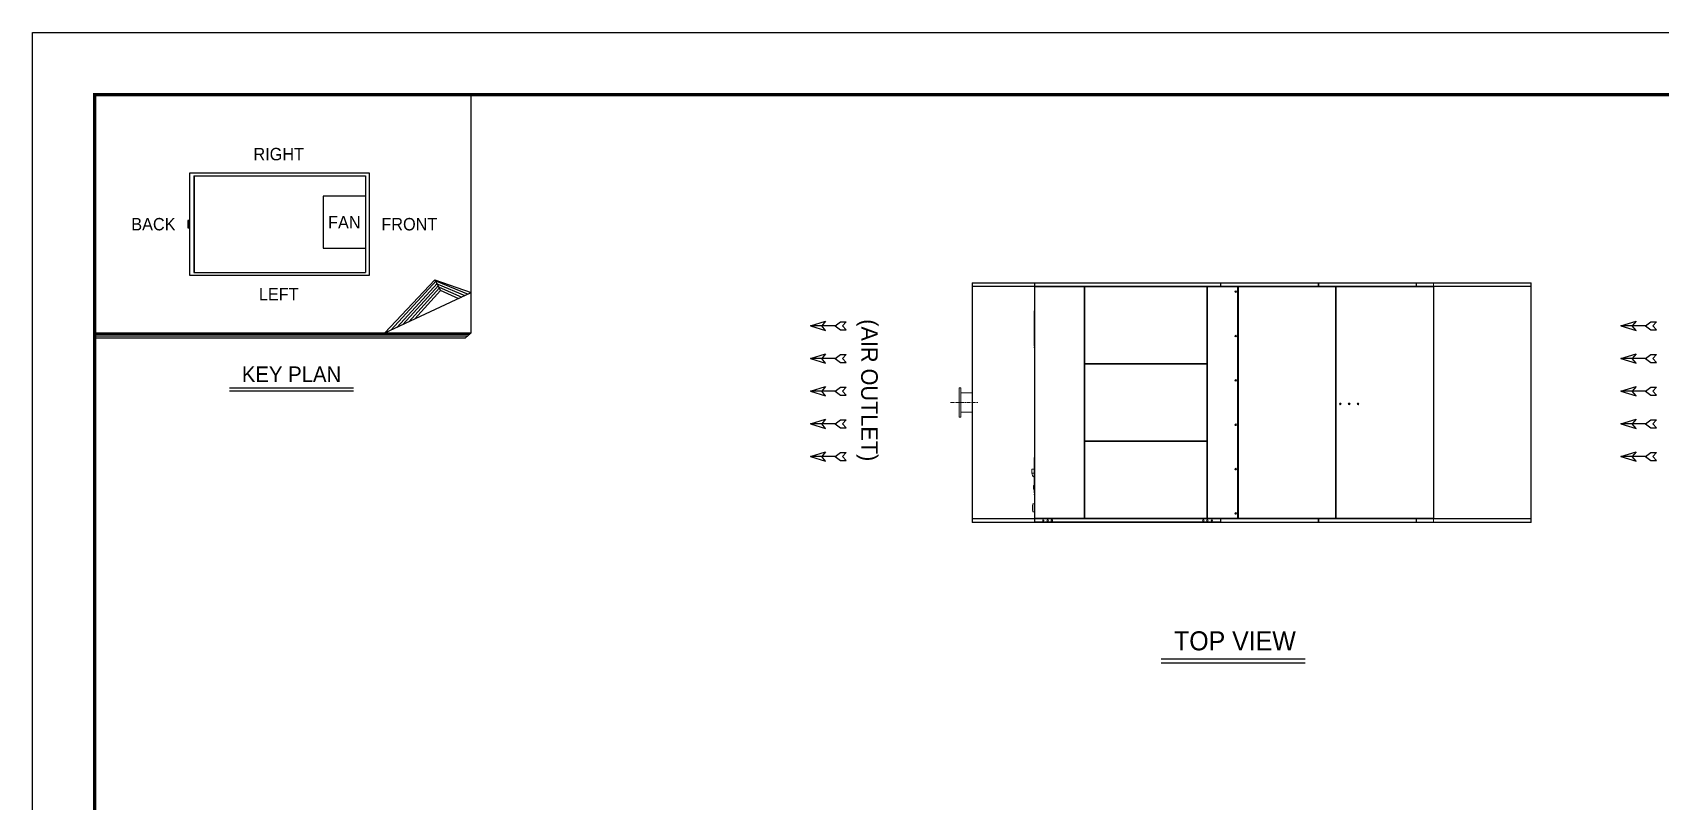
# Model space of a CAD drawing. Header units: millimetres. Extents: x -17070 to 48118, y -291348 to 33238.
# Drawn here: x 18710 to 37061, y 24574 to 33238 of the extents above; entities that cross this region are included whole.
import ezdxf
from ezdxf.enums import TextEntityAlignment as Align

# ---------------------------------------------------------------- set-up
doc = ezdxf.new("R2010")
doc.units = ezdxf.units.MM
doc.linetypes.add('CENTER', pattern=[2, 1.25, -0.25, 0.25, -0.25])
for name, color, linetype in [('center', 1, 'CENTER'), ('냉각탑', 4, 'Continuous'), ('냉각탑_box', 1, 'Continuous'), ('냉각탑_dim', 1, 'Continuous'), ('냉각탑_form', 1, 'Continuous'), ('냉각탑_text', 3, 'Continuous')]:
    doc.layers.add(name, color=color, linetype=linetype)
doc.styles.add('돋움', font='Dotum.ttf')

# ---------------------------------------------------------------- blocks, each defined once
blk = doc.blocks.new('화살표 IN OUT')
at = {"layer": '냉각탑_dim'}
for p, q in [((-323, 43), (-384, 43)), ((-343, 0), (-384, 43)), ((-384, -43), (-343, 0)), ((-266, 0), (-323, 43)), ((-266, 0), (-323, -43)), ((-266, 0), (0, 0)), ((-163, 50), (-122, 0)), ((0, 0), (-163, 50)), ((-163, -50), (-122, 0)), ((0, 0), (-163, -50)), ((-323, -43), (-384, -43))]:
    blk.add_line(p, q, dxfattribs=at)
blk = doc.blocks.new('4')
at = {"color": 0, "lineweight": 20}
for p, q in [((30007, 30419), (29304, 30419)), ((29304, 27719), (29304, 30419)), ((29307, 27719), (29307, 30419)), ((30004, 30416), (29307, 30416)), ((30004, 30380), (29307, 30380)), ((30004, 30377), (29307, 30377)), ((34504, 30419), (35604, 30419)), ((34504, 30416), (35601, 30416)), ((34504, 30380), (35601, 30380)), ((34504, 30377), (35601, 30377)), ((35601, 27719), (35601, 30419)), ((35604, 27719), (35604, 30419)), ((30007, 27719), (29304, 27719)), ((30004, 27761), (29307, 27761)), ((30004, 27758), (29307, 27758)), ((30004, 27722), (29307, 27722)), ((34504, 27761), (35601, 27761)), ((34504, 27758), (35601, 27758)), ((34504, 27722), (35601, 27722)), ((34504, 27719), (35604, 27719))]:
    blk.add_line(p, q, dxfattribs=at)
at = {"lineweight": 20}
blk.add_line((30004, 30419), (30004, 30414), dxfattribs=at)
at = {"color": 7, "lineweight": 20, "ltscale": 0.001111}
for p, q in [((30004, 30416), (30006, 30416)), ((30006, 30372), (30004, 30372)), ((30007, 30373), (30007, 30375)), ((30073, 30375), (30073, 30377)), ((30563, 30373), (30563, 30375)), ((30565, 30372), (30567, 30372)), ((30720, 30375), (30720, 30377)), ((31035, 30377), (31035, 30375)), ((31061, 30377), (31061, 30375)), ((31065, 30377), (31065, 30375)), ((31330, 30375), (31330, 30377)), ((31330, 30375), (31330, 30377)), ((31483, 30377), (31483, 30375)), ((31509, 30377), (31509, 30375)), ((31513, 30377), (31513, 30375)), ((31940, 30375), (31940, 30377)), ((32089, 30375), (32089, 30377)), ((32102, 30416), (32104, 30416)), ((32110, 30377), (32110, 30375)), ((32876, 30377), (32876, 30375)), ((33206, 30419), (33208, 30419)), ((33206, 30415), (33208, 30415)), ((34308, 30419), (34310, 30419)), ((34308, 30415), (34310, 30415)), ((34499, 30377), (34499, 30375)), ((34500, 30377), (34500, 30375)), ((31953, 30053), (31951, 30053)), ((31953, 29953), (31951, 29953)), ((33404, 29952), (33402, 29952)), ((33402, 29922), (33404, 29922)), ((33402, 29775), (33404, 29775)), ((33404, 29745), (33402, 29745)), ((30668, 29506), (30668, 29504)), ((30672, 29506), (30672, 29504)), ((30716, 29506), (30716, 29504)), ((30717, 29506), (30717, 29504)), ((30719, 29506), (30719, 29504)), ((30720, 29504), (30720, 29506)), ((30721, 29504), (30721, 29506)), ((30723, 29504), (30723, 29506)), ((30723, 29506), (30723, 29504)), ((31330, 29504), (31330, 29506)), ((31940, 29504), (31940, 29506)), ((33404, 29528), (33402, 29528)), ((33402, 29498), (33404, 29498)), ((33404, 29272), (33402, 29272)), ((33404, 29070), (33402, 29070)), ((33404, 29067), (33402, 29067)), ((33402, 29040), (33404, 29040)), ((33404, 28863), (33402, 28863)), ((30668, 28634), (30668, 28632)), ((30672, 28634), (30672, 28632)), ((30716, 28634), (30716, 28632)), ((30717, 28634), (30717, 28632)), ((30719, 28634), (30719, 28632)), ((30720, 28632), (30720, 28634)), ((30721, 28632), (30721, 28634)), ((30723, 28632), (30723, 28634)), ((30723, 28634), (30723, 28632)), ((31330, 28632), (31330, 28634)), ((31940, 28632), (31940, 28634)), ((33404, 28640), (33402, 28640)), ((33402, 28610), (33404, 28610)), ((33402, 28393), (33404, 28393)), ((33404, 28363), (33402, 28363)), ((31953, 28248), (31951, 28248)), ((31953, 28148), (31951, 28148)), ((33404, 28217), (33402, 28217)), ((33402, 28187), (33404, 28187)), ((30006, 27767), (30004, 27767)), ((30006, 27723), (30004, 27723)), ((30007, 27765), (30007, 27763)), ((30204, 27761), (30204, 27763)), ((30489, 27761), (30489, 27763)), ((30494, 27763), (30494, 27761)), ((30563, 27765), (30563, 27763)), ((30565, 27767), (30567, 27767)), ((30688, 27763), (30688, 27761)), ((31966, 27763), (31966, 27761)), ((32104, 27723), (32102, 27723)), ((32110, 27763), (32110, 27761)), ((32876, 27761), (32876, 27763)), ((33208, 27719), (33206, 27719)), ((33278, 27761), (33278, 27763)), ((34310, 27719), (34308, 27719)), ((34499, 27761), (34499, 27763)), ((34500, 27763), (34500, 27761))]:
    blk.add_line(p, q, dxfattribs=at)
at = {"color": 7, "lineweight": 20, "ltscale": 0.019444}
for p, q in [((30004, 30381), (30004, 30416)), ((30006, 30381), (30006, 30416)), ((30007, 30416), (30007, 30381)), ((32100, 30416), (32100, 30381)), ((32102, 30416), (32102, 30381)), ((32104, 30416), (32104, 30381)), ((30004, 27723), (30004, 27758)), ((30006, 27723), (30006, 27758)), ((30007, 27723), (30007, 27758)), ((32100, 27723), (32100, 27758)), ((32102, 27758), (32102, 27723)), ((32104, 27758), (32104, 27723))]:
    blk.add_line(p, q, dxfattribs=at)
at = {"color": 7, "lineweight": 20}
for p, q in [((30004, 30372), (30004, 27767)), ((30007, 30419), (32100, 30419)), ((30007, 30416), (32100, 30416)), ((32100, 30381), (30007, 30381)), ((32100, 30377), (30007, 30377)), ((30007, 30372), (30007, 27767)), ((30563, 27767), (30563, 30372)), ((30567, 27767), (30567, 30372)), ((30568, 27763), (30568, 30375)), ((31947, 30375), (30572, 30375)), ((31947, 30372), (30572, 30372)), ((31953, 30372), (31953, 27766)), ((31956, 30372), (31956, 27766)), ((33203, 30419), (32109, 30419)), ((33203, 30416), (32109, 30416)), ((33203, 30380), (32109, 30380)), ((33203, 30377), (32109, 30377)), ((32295, 27766), (32295, 30372)), ((32298, 27766), (32298, 30372)), ((32300, 27766), (32300, 30372)), ((32302, 30372), (32302, 27766)), ((32305, 30375), (33399, 30375)), ((32305, 30372), (32305, 27766)), ((32305, 30372), (33399, 30372)), ((34305, 30419), (33211, 30419)), ((34305, 30416), (33211, 30416)), ((34305, 30380), (33211, 30380)), ((34305, 30377), (33211, 30377)), ((33399, 30372), (33399, 27766)), ((33402, 30372), (33402, 27766)), ((33404, 27766), (33404, 30372)), ((33407, 30375), (34501, 30375)), ((33407, 30372), (34501, 30372)), ((33407, 27766), (33407, 30372)), ((34501, 30372), (34501, 27766)), ((34504, 30372), (34504, 27766)), ((34505, 29278), (34505, 30372)), ((34507, 27978), (34507, 30160)), ((31952, 28248), (31952, 29953)), ((30572, 29510), (31947, 29510)), ((30572, 29506), (31947, 29506)), ((31947, 29504), (30572, 29504)), ((31947, 29501), (30572, 29501)), ((34505, 27766), (34505, 28860)), ((30572, 28638), (31947, 28638)), ((30572, 28634), (31947, 28634)), ((31947, 28632), (30572, 28632)), ((31947, 28629), (30572, 28629)), ((30007, 27761), (32100, 27761)), ((30007, 27758), (32100, 27758)), ((30007, 27723), (32100, 27723)), ((30007, 27719), (32100, 27719)), ((30572, 27767), (31947, 27767)), ((30572, 27763), (31947, 27763)), ((33203, 27761), (32109, 27761)), ((33203, 27758), (32109, 27758)), ((33203, 27722), (32109, 27722)), ((33203, 27719), (32109, 27719)), ((32305, 27766), (33399, 27766)), ((32305, 27763), (33399, 27763)), ((34305, 27761), (33211, 27761)), ((34305, 27758), (33211, 27758)), ((34305, 27722), (33211, 27722)), ((34305, 27719), (33211, 27719)), ((33407, 27766), (34501, 27766)), ((33407, 27763), (34501, 27763))]:
    blk.add_line(p, q, dxfattribs=at)
at = {"color": 7, "lineweight": 20, "ltscale": 5.55556e-05}
for p, q in [((30004, 30372), (30004, 30372)), ((30006, 30372), (30006, 30372)), ((30007, 30375), (30007, 30375)), ((30007, 30373), (30007, 30373)), ((30563, 30375), (30563, 30375)), ((30563, 30373), (30563, 30373)), ((30565, 30372), (30565, 30372)), ((30567, 30372), (30567, 30372)), ((30004, 27767), (30004, 27767)), ((30006, 27767), (30006, 27767)), ((30007, 27765), (30007, 27765)), ((30007, 27763), (30007, 27763)), ((30563, 27765), (30563, 27765)), ((30563, 27763), (30563, 27763)), ((30565, 27767), (30565, 27767)), ((30567, 27767), (30567, 27767))]:
    blk.add_line(p, q, dxfattribs=at)
at = {"color": 7, "lineweight": 20, "ltscale": 0.002}
for p, q in [((30004, 30372), (30007, 30372)), ((30007, 30375), (30007, 30372)), ((30563, 30375), (30563, 30372)), ((30567, 30372), (30563, 30372)), ((30004, 27767), (30007, 27767)), ((30007, 27763), (30007, 27767)), ((30563, 27763), (30563, 27767)), ((30567, 27767), (30563, 27767))]:
    blk.add_line(p, q, dxfattribs=at)
at = {"color": 7, "lineweight": 20, "ltscale": 6.38004e-06}
for p, q in [((30004, 30372), (30004, 30372)), ((30004, 27767), (30004, 27767))]:
    blk.add_line(p, q, dxfattribs=at)
at = {"color": 7, "lineweight": 20, "ltscale": 0.148611}
blk.add_line((30004, 30104), (30004, 30372), dxfattribs=at)
at = {"color": 7, "lineweight": 20, "ltscale": 0.000888889}
for p, q in [((30007, 30372), (30006, 30372)), ((30563, 30372), (30565, 30372)), ((31949, 30372), (31950, 30372)), ((31952, 30374), (31952, 30375)), ((32106, 30419), (32107, 30419)), ((32106, 30380), (32107, 30380)), ((32303, 30375), (32303, 30374)), ((32303, 30375), (32305, 30375)), ((32303, 30374), (32305, 30374)), ((33164, 30376), (33164, 30377)), ((33206, 30419), (33204, 30419)), ((33206, 30380), (33204, 30380)), ((33204, 30376), (33204, 30377)), ((33208, 30419), (33209, 30419)), ((33208, 30380), (33209, 30380)), ((33399, 30375), (33400, 30375)), ((33399, 30374), (33400, 30374)), ((33400, 30375), (33400, 30374)), ((33401, 30374), (33401, 30375)), ((33404, 30375), (33405, 30375)), ((34308, 30419), (34306, 30419)), ((34308, 30380), (34306, 30380)), ((34310, 30419), (34311, 30419)), ((34310, 30380), (34311, 30380)), ((34504, 30419), (34502, 30419)), ((34504, 30380), (34502, 30380)), ((34504, 30375), (34502, 30375)), ((34505, 29278), (34504, 29278)), ((34505, 29269), (34504, 29269)), ((34505, 29075), (34504, 29075)), ((34505, 29063), (34504, 29063)), ((34505, 28869), (34504, 28869)), ((34505, 28860), (34504, 28860)), ((30007, 27767), (30006, 27767)), ((30563, 27767), (30565, 27767)), ((31950, 27766), (31949, 27766)), ((31952, 27763), (31952, 27765)), ((32106, 27758), (32107, 27758)), ((32106, 27719), (32107, 27719)), ((32303, 27763), (32303, 27765)), ((32305, 27765), (32303, 27765)), ((32305, 27763), (32303, 27763)), ((33164, 27763), (33164, 27761)), ((33204, 27763), (33204, 27761)), ((33206, 27758), (33204, 27758)), ((33206, 27719), (33204, 27719)), ((33208, 27758), (33209, 27758)), ((33208, 27719), (33209, 27719)), ((33400, 27765), (33399, 27765)), ((33400, 27763), (33399, 27763)), ((33400, 27763), (33400, 27765)), ((33401, 27765), (33401, 27763)), ((33404, 27763), (33405, 27763)), ((34308, 27758), (34306, 27758)), ((34308, 27719), (34306, 27719)), ((34310, 27758), (34311, 27758)), ((34310, 27719), (34311, 27719)), ((34504, 27763), (34502, 27763)), ((34504, 27758), (34502, 27758)), ((34504, 27719), (34502, 27719))]:
    blk.add_line(p, q, dxfattribs=at)
at = {"color": 7, "lineweight": 20, "ltscale": 0.001944}
for p, q in [((30007, 30416), (30007, 30419)), ((30007, 30381), (30007, 30377)), ((30568, 30375), (30565, 30375)), ((30572, 30375), (30568, 30375)), ((30569, 30372), (30572, 30372)), ((30572, 30375), (30572, 30372)), ((30572, 30372), (30572, 30375)), ((31947, 30375), (31947, 30372)), ((31951, 30372), (31947, 30372)), ((32100, 30416), (32100, 30419)), ((32100, 30381), (32100, 30377)), ((30569, 29510), (30572, 29510)), ((30569, 29501), (30572, 29501)), ((30572, 29506), (30572, 29510)), ((30572, 29504), (30572, 29501)), ((31947, 29506), (31947, 29510)), ((31951, 29510), (31947, 29510)), ((31947, 29504), (31947, 29501)), ((31951, 29501), (31947, 29501)), ((30569, 28638), (30572, 28638)), ((30569, 28629), (30572, 28629)), ((30572, 28634), (30572, 28638)), ((30572, 28632), (30572, 28629)), ((31947, 28634), (31947, 28638)), ((31951, 28638), (31947, 28638)), ((31947, 28632), (31947, 28629)), ((31951, 28629), (31947, 28629)), ((30007, 27758), (30007, 27761)), ((30007, 27719), (30007, 27723)), ((30572, 27763), (30568, 27763)), ((30569, 27767), (30572, 27767)), ((30572, 27763), (30572, 27767)), ((30572, 27763), (30572, 27767)), ((31947, 27763), (31947, 27767)), ((31951, 27767), (31947, 27767)), ((32100, 27758), (32100, 27761)), ((32100, 27719), (32100, 27723))]:
    blk.add_line(p, q, dxfattribs=at)
at = {"color": 7, "lineweight": 20, "ltscale": 0.308778}
for p, q in [((30563, 30375), (30007, 30375)), ((30563, 30372), (30007, 30372)), ((30007, 27767), (30563, 27767)), ((30007, 27763), (30563, 27763))]:
    blk.add_line(p, q, dxfattribs=at)
at = {"color": 7, "lineweight": 20, "ltscale": 6.42309e-06}
blk.add_line((30007, 30375), (30007, 30375), dxfattribs=at)
at = {"color": 7, "lineweight": 20, "ltscale": 0.0008333}
blk.add_line((30007, 30372), (30007, 30373), dxfattribs=at)
at = {"color": 7, "lineweight": 20, "ltscale": 6.29548e-05}
blk.add_line((30007, 30372), (30007, 30372), dxfattribs=at)
at = {"color": 7, "lineweight": 20, "ltscale": 0.000833337}
for p, q in [((30563, 30375), (30565, 30375)), ((30563, 30373), (30565, 30373)), ((30565, 27765), (30563, 27765)), ((30565, 27763), (30563, 27763))]:
    blk.add_line(p, q, dxfattribs=at)
at = {"color": 7, "lineweight": 20, "ltscale": 5.55704e-05}
blk.add_line((30563, 30372), (30563, 30372), dxfattribs=at)
at = {"color": 7, "lineweight": 20, "ltscale": 0.000864169}
blk.add_line((30567, 30372), (30568, 30372), dxfattribs=at)
at = {"color": 7, "lineweight": 20, "ltscale": 0.426667}
for p, q in [((30568, 30372), (30568, 29604)), ((30568, 28535), (30568, 27767))]:
    blk.add_line(p, q, dxfattribs=at)
at = {"color": 7, "lineweight": 20, "ltscale": 0.478889}
for p, q in [((30569, 30372), (30569, 29510)), ((30572, 30372), (30572, 29510)), ((31947, 29510), (31947, 30372)), ((31951, 29510), (31951, 30372)), ((30569, 28629), (30569, 27767)), ((30572, 28629), (30572, 27767)), ((31947, 27767), (31947, 28629)), ((31951, 27767), (31951, 28629))]:
    blk.add_line(p, q, dxfattribs=at)
at = {"color": 7, "lineweight": 20, "ltscale": 0.000277763}
for p, q in [((30572, 30375), (30572, 30375)), ((30572, 27763), (30572, 27763))]:
    blk.add_line(p, q, dxfattribs=at)
at = {"color": 7, "lineweight": 20, "ltscale": 0.000222222}
for p, q in [((31949, 30372), (31949, 30372)), ((31950, 30372), (31950, 30372)), ((30007, 27722), (30007, 27722)), ((32100, 27758), (32101, 27758))]:
    blk.add_line(p, q, dxfattribs=at)
at = {"color": 7, "lineweight": 20, "ltscale": 0.000833333}
for p, q in [((31952, 30372), (31950, 30372)), ((31952, 30372), (31952, 30374)), ((32109, 30419), (32107, 30419)), ((32109, 30419), (32107, 30419)), ((32107, 30380), (32109, 30380)), ((32302, 30372), (32300, 30372)), ((32303, 30372), (32303, 30374)), ((33204, 30419), (33203, 30419)), ((33204, 30419), (33203, 30419)), ((33204, 30380), (33203, 30380)), ((33203, 30380), (33203, 30379)), ((33211, 30419), (33209, 30419)), ((33209, 30380), (33211, 30380)), ((33400, 30372), (33400, 30374)), ((33407, 30375), (33405, 30375)), ((34306, 30419), (34305, 30419)), ((34306, 30380), (34305, 30380)), ((34313, 30419), (34311, 30419)), ((34313, 30419), (34311, 30419)), ((34311, 30380), (34313, 30380)), ((34502, 30419), (34501, 30419)), ((34502, 30419), (34501, 30419)), ((34502, 30380), (34501, 30380)), ((34501, 30380), (34501, 30379)), ((34501, 30375), (34502, 30375)), ((30007, 27767), (30007, 27765)), ((30567, 27767), (30568, 27767)), ((31952, 27766), (31950, 27766)), ((31952, 27766), (31952, 27765)), ((32107, 27758), (32109, 27758)), ((32107, 27758), (32109, 27758)), ((32109, 27719), (32107, 27719)), ((32302, 27766), (32300, 27766)), ((32303, 27766), (32303, 27765)), ((33203, 27758), (33203, 27760)), ((33204, 27758), (33203, 27758)), ((33204, 27758), (33203, 27758)), ((33204, 27719), (33203, 27719)), ((33209, 27758), (33211, 27758)), ((33211, 27719), (33209, 27719)), ((33400, 27766), (33400, 27765)), ((33407, 27763), (33405, 27763)), ((34306, 27758), (34305, 27758)), ((34306, 27719), (34305, 27719)), ((34311, 27758), (34313, 27758)), ((34311, 27758), (34313, 27758)), ((34313, 27719), (34311, 27719)), ((34501, 27763), (34502, 27763)), ((34501, 27758), (34501, 27760)), ((34502, 27758), (34501, 27758)), ((34502, 27719), (34501, 27719))]:
    blk.add_line(p, q, dxfattribs=at)
at = {"color": 7, "lineweight": 20, "ltscale": 0.002167}
for p, q in [((31952, 30375), (31956, 30375)), ((31952, 30374), (31956, 30374)), ((31956, 30372), (31952, 30372)), ((31952, 27765), (31956, 27765)), ((31952, 27763), (31956, 27763))]:
    blk.add_line(p, q, dxfattribs=at)
at = {"color": 7, "lineweight": 20, "ltscale": 0.177546}
blk.add_line((31952, 30053), (31952, 30372), dxfattribs=at)
at = {"color": 7, "lineweight": 20, "ltscale": 0.001722}
for p, q in [((31953, 30372), (31956, 30372)), ((31956, 30375), (31956, 30372)), ((32109, 30419), (32109, 30416)), ((32109, 30419), (32109, 30416)), ((32109, 30377), (32109, 30380)), ((32295, 30375), (32295, 30372)), ((32298, 30372), (32295, 30372)), ((32302, 30372), (32305, 30372)), ((32305, 30375), (32305, 30372)), ((33203, 30419), (33203, 30416)), ((33203, 30377), (33203, 30380)), ((33211, 30419), (33211, 30416)), ((33211, 30419), (33211, 30416)), ((33211, 30377), (33211, 30380)), ((33399, 30375), (33399, 30372)), ((33399, 30372), (33402, 30372)), ((33404, 30372), (33404, 30375)), ((33404, 30372), (33407, 30372)), ((33405, 30372), (33405, 30375)), ((33407, 30375), (33407, 30372)), ((34305, 30419), (34305, 30416)), ((34305, 30377), (34305, 30380)), ((34313, 30419), (34313, 30416)), ((34313, 30419), (34313, 30416)), ((34313, 30377), (34313, 30380)), ((34501, 30419), (34501, 30416)), ((34501, 30377), (34501, 30380)), ((34501, 30375), (34501, 30372)), ((34501, 30375), (34501, 30372)), ((34504, 30372), (34501, 30372)), ((34502, 30375), (34502, 30372)), ((34504, 30375), (34504, 30372)), ((31953, 27766), (31956, 27766)), ((31956, 27763), (31956, 27766)), ((32109, 27761), (32109, 27758)), ((32109, 27719), (32109, 27722)), ((32109, 27719), (32109, 27722)), ((32295, 27763), (32295, 27766)), ((32298, 27766), (32295, 27766)), ((32302, 27766), (32305, 27766)), ((32305, 27763), (32305, 27766)), ((33203, 27761), (33203, 27758)), ((33203, 27719), (33203, 27722)), ((33211, 27761), (33211, 27758)), ((33211, 27719), (33211, 27722)), ((33211, 27719), (33211, 27722)), ((33399, 27763), (33399, 27766)), ((33399, 27766), (33402, 27766)), ((33404, 27766), (33407, 27766)), ((33404, 27763), (33404, 27766)), ((33405, 27763), (33405, 27766)), ((33407, 27766), (33407, 27763)), ((34305, 27761), (34305, 27758)), ((34305, 27719), (34305, 27722)), ((34313, 27761), (34313, 27758)), ((34313, 27719), (34313, 27722)), ((34313, 27719), (34313, 27722)), ((34501, 27766), (34501, 27763)), ((34504, 27766), (34501, 27766)), ((34501, 27766), (34501, 27763)), ((34501, 27761), (34501, 27758)), ((34501, 27719), (34501, 27722)), ((34502, 27766), (34502, 27763)), ((34504, 27766), (34504, 27763))]:
    blk.add_line(p, q, dxfattribs=at)
at = {"color": 7, "lineweight": 20, "ltscale": 0.188222}
for p, q in [((32295, 30375), (31956, 30375)), ((32295, 30372), (31956, 30372)), ((31956, 27766), (32295, 27766)), ((31956, 27763), (32295, 27763))]:
    blk.add_line(p, q, dxfattribs=at)
at = {"color": 7, "lineweight": 20, "ltscale": 0.021611}
for p, q in [((32106, 30419), (32106, 30380)), ((32107, 30419), (32107, 30380)), ((33204, 30419), (33204, 30380)), ((33206, 30419), (33206, 30380)), ((33208, 30419), (33208, 30380)), ((33209, 30419), (33209, 30380)), ((34306, 30419), (34306, 30380)), ((34308, 30419), (34308, 30380)), ((34310, 30419), (34310, 30380)), ((34311, 30419), (34311, 30380)), ((34502, 30419), (34502, 30380)), ((34504, 30419), (34504, 30380)), ((32106, 27719), (32106, 27758)), ((32107, 27719), (32107, 27758)), ((33204, 27719), (33204, 27758)), ((33204, 27719), (33204, 27758)), ((33206, 27719), (33206, 27758)), ((33208, 27719), (33208, 27758)), ((33209, 27719), (33209, 27758)), ((34306, 27719), (34306, 27758)), ((34308, 27719), (34308, 27758)), ((34310, 27719), (34310, 27758)), ((34311, 27719), (34311, 27758)), ((34502, 27719), (34502, 27758)), ((34502, 27719), (34502, 27758)), ((34504, 27719), (34504, 27758))]:
    blk.add_line(p, q, dxfattribs=at)
at = {"color": 7, "lineweight": 20, "ltscale": 0.002803}
blk.add_line((32106, 30375), (32106, 30380), dxfattribs=at)
at = {"color": 7, "lineweight": 20, "ltscale": 0.005324}
blk.add_line((32118, 30419), (32109, 30419), dxfattribs=at)
at = {"color": 7, "lineweight": 20, "ltscale": 0.009389}
for p, q in [((32126, 30419), (32109, 30419)), ((33203, 30419), (33186, 30419)), ((34330, 30419), (34313, 30419)), ((34501, 30419), (34484, 30419))]:
    blk.add_line(p, q, dxfattribs=at)
at = {"color": 7, "lineweight": 20, "ltscale": 0.00111}
for p, q in [((32109, 30375), (32109, 30377)), ((30464, 27761), (30464, 27763)), ((34310, 27724), (34308, 27724))]:
    blk.add_line(p, q, dxfattribs=at)
at = {"color": 7, "lineweight": 20, "ltscale": 0.003787}
blk.add_line((32118, 30419), (32125, 30419), dxfattribs=at)
at = {"color": 7, "lineweight": 20, "ltscale": 0.00027774}
blk.add_line((32125, 30419), (32126, 30419), dxfattribs=at)
at = {"color": 7, "lineweight": 20, "ltscale": 0.155556}
for p, q in [((32126, 30419), (32406, 30419)), ((32906, 30419), (33186, 30419))]:
    blk.add_line(p, q, dxfattribs=at)
at = {"color": 7, "lineweight": 20, "ltscale": 1.52736e-05}
blk.add_line((32249, 30375), (32249, 30375), dxfattribs=at)
at = {"color": 7, "lineweight": 20, "ltscale": 0.004777}
for p, q in [((32295, 30374), (32303, 30374)), ((32303, 27765), (32295, 27765))]:
    blk.add_line(p, q, dxfattribs=at)
at = {"color": 7, "lineweight": 20, "ltscale": 0.001389}
for p, q in [((32298, 30372), (32300, 30372)), ((32298, 27766), (32300, 27766))]:
    blk.add_line(p, q, dxfattribs=at)
at = {"color": 7, "lineweight": 20, "ltscale": 0.000888874}
blk.add_line((32303, 30372), (32305, 30372), dxfattribs=at)
at = {"color": 7, "lineweight": 20, "ltscale": 0.027778}
for p, q in [((32406, 30419), (32456, 30419)), ((32856, 30419), (32906, 30419)), ((33508, 30419), (33558, 30419)), ((33508, 30419), (33558, 30419)), ((33958, 30419), (34008, 30419)), ((33958, 30419), (34008, 30419)), ((34382, 30419), (34432, 30419))]:
    blk.add_line(p, q, dxfattribs=at)
at = {"color": 7, "lineweight": 20, "ltscale": 0.222222}
blk.add_line((32456, 30419), (32856, 30419), dxfattribs=at)
at = {"color": 7, "lineweight": 20, "ltscale": 0.000222223}
for p, q in [((33164, 30375), (33164, 30376)), ((33204, 30375), (33204, 30376))]:
    blk.add_line(p, q, dxfattribs=at)
at = {"color": 7, "lineweight": 20, "ltscale": 0.022222}
for p, q in [((33164, 30376), (33204, 30376)), ((30568, 29234), (30568, 29274)), ((30568, 28864), (30568, 28904)), ((33204, 27763), (33164, 27763)), ((33204, 27761), (33164, 27761))]:
    blk.add_line(p, q, dxfattribs=at)
at = {"color": 7, "lineweight": 20, "ltscale": 0.002588}
for p, q in [((33186, 30419), (33190, 30419)), ((34288, 30419), (34292, 30419)), ((34484, 30419), (34488, 30419))]:
    blk.add_line(p, q, dxfattribs=at)
at = {"color": 7, "lineweight": 20, "ltscale": 0.007103}
for p, q in [((33190, 30419), (33203, 30419)), ((33224, 30419), (33211, 30419)), ((34292, 30419), (34305, 30419)), ((34326, 30419), (34313, 30419)), ((34488, 30419), (34501, 30419))]:
    blk.add_line(p, q, dxfattribs=at)
at = {"color": 7, "lineweight": 20, "ltscale": 0.00080973}
blk.add_line((33203, 30377), (33204, 30377), dxfattribs=at)
at = {"color": 7, "lineweight": 20, "ltscale": 0.002286}
for p, q in [((33224, 30419), (33228, 30419)), ((34326, 30419), (34330, 30419))]:
    blk.add_line(p, q, dxfattribs=at)
at = {"color": 7, "lineweight": 20, "ltscale": 0.000888904}
blk.add_line((33399, 30372), (33400, 30372), dxfattribs=at)
at = {"color": 7, "lineweight": 20, "ltscale": 0.000619403}
for p, q in [((33401, 30375), (33400, 30375)), ((33400, 27763), (33401, 27763))]:
    blk.add_line(p, q, dxfattribs=at)
at = {"color": 7, "lineweight": 20, "ltscale": 0.001635}
blk.add_line((33400, 30375), (33403, 30375), dxfattribs=at)
at = {"color": 7, "lineweight": 20, "ltscale": 0.001325}
blk.add_line((33404, 30375), (33401, 30375), dxfattribs=at)
at = {"color": 7, "lineweight": 20, "ltscale": 0.000519359}
for p, q in [((33402, 30374), (33401, 30374)), ((33402, 27765), (33401, 27765))]:
    blk.add_line(p, q, dxfattribs=at)
at = {"color": 7, "lineweight": 20, "ltscale": 0.000846324}
blk.add_line((33401, 30372), (33402, 30372), dxfattribs=at)
at = {"color": 7, "lineweight": 20, "ltscale": 0.000876532}
for p, q in [((33404, 30372), (33402, 30372)), ((33402, 29278), (33404, 29278)), ((33402, 28869), (33404, 28869)), ((33404, 28860), (33402, 28860)), ((33402, 27766), (33404, 27766))]:
    blk.add_line(p, q, dxfattribs=at)
at = {"color": 7, "lineweight": 20, "ltscale": 0.00023458}
for p, q in [((33402, 30372), (33402, 30372)), ((33402, 29278), (33402, 29278)), ((33402, 28869), (33402, 28869)), ((33402, 28860), (33402, 28860)), ((33402, 28860), (33402, 28860)), ((33402, 27766), (33402, 27766))]:
    blk.add_line(p, q, dxfattribs=at)
at = {"color": 7, "lineweight": 20, "ltscale": 0.000309015}
for p, q in [((33404, 30375), (33403, 30375)), ((33403, 29275), (33404, 29275)), ((33403, 28866), (33404, 28866)), ((33404, 28863), (33403, 28863)), ((33403, 27763), (33404, 27763))]:
    blk.add_line(p, q, dxfattribs=at)
at = {"color": 7, "lineweight": 20, "ltscale": 0.104333}
for p, q in [((34501, 30419), (34313, 30419)), ((34501, 30416), (34313, 30416)), ((34501, 30380), (34313, 30380)), ((34501, 30377), (34313, 30377)), ((34501, 27761), (34313, 27761)), ((34501, 27758), (34313, 27758)), ((34501, 27722), (34313, 27722)), ((34501, 27719), (34313, 27719))]:
    blk.add_line(p, q, dxfattribs=at)
at = {"color": 7, "lineweight": 20, "ltscale": 0.028889}
for p, q in [((34330, 30419), (34382, 30419)), ((34432, 30419), (34484, 30419))]:
    blk.add_line(p, q, dxfattribs=at)
at = {"color": 7, "lineweight": 20, "ltscale": 0.002833}
blk.add_line((34504, 30380), (34504, 30375), dxfattribs=at)
at = {"color": 7, "lineweight": 20, "ltscale": 0.000889056}
for p, q in [((34505, 30372), (34504, 30372)), ((34505, 27766), (34504, 27766))]:
    blk.add_line(p, q, dxfattribs=at)
at = {"color": 7, "lineweight": 20, "ltscale": 0.001029}
for p, q in [((30002, 30104), (30004, 30104)), ((30004, 29684), (30002, 29684)), ((30002, 28449), (30004, 28449)), ((30004, 28029), (30002, 28029))]:
    blk.add_line(p, q, dxfattribs=at)
at = {"color": 7, "lineweight": 20, "ltscale": 0.220833}
for p, q in [((30002, 30104), (30002, 29707)), ((30002, 28449), (30002, 28052))]:
    blk.add_line(p, q, dxfattribs=at)
at = {"color": 7, "lineweight": 20, "ltscale": 0.000944445}
for p, q in [((34507, 30160), (34505, 30160)), ((34507, 27978), (34505, 27978))]:
    blk.add_line(p, q, dxfattribs=at)
at = {"color": 7, "lineweight": 20, "ltscale": 0.001247}
for p, q in [((30002, 29707), (30004, 29706)), ((30002, 29692), (30004, 29693)), ((30002, 28052), (30004, 28051)), ((30002, 28037), (30004, 28038))]:
    blk.add_line(p, q, dxfattribs=at)
at = {"color": 7, "lineweight": 20, "ltscale": 0.004167}
for p, q in [((30002, 29692), (30002, 29684)), ((30002, 28037), (30002, 28029))]:
    blk.add_line(p, q, dxfattribs=at)
at = {"color": 7, "lineweight": 20, "ltscale": 0.006935}
for p, q in [((30004, 29693), (30004, 29706)), ((30004, 28038), (30004, 28051))]:
    blk.add_line(p, q, dxfattribs=at)
at = {"color": 7, "lineweight": 20, "ltscale": 0.295779}
blk.add_line((30004, 29152), (30004, 29684), dxfattribs=at)
at = {"color": 7, "lineweight": 20, "ltscale": 0.000833334}
for p, q in [((30567, 29604), (30568, 29604)), ((30567, 29274), (30568, 29274)), ((30567, 29234), (30568, 29234)), ((30567, 28904), (30568, 28904)), ((30567, 28864), (30568, 28864)), ((30567, 28535), (30568, 28535))]:
    blk.add_line(p, q, dxfattribs=at)
at = {"color": 7, "lineweight": 20, "ltscale": 0.173056}
for p, q in [((30568, 29283), (30568, 29595)), ((30568, 28544), (30568, 28855))]:
    blk.add_line(p, q, dxfattribs=at)
at = {"color": 7, "lineweight": 20, "ltscale": 0.479444}
for p, q in [((30569, 29501), (30569, 28638)), ((30572, 29501), (30572, 28638)), ((31947, 28638), (31947, 29501)), ((31951, 28638), (31951, 29501))]:
    blk.add_line(p, q, dxfattribs=at)
at = {"color": 7, "lineweight": 20, "ltscale": 0.005}
for p, q in [((30572, 29501), (30572, 29510)), ((31949, 29501), (31949, 29510)), ((31950, 29501), (31950, 29510)), ((30572, 28629), (30572, 28638)), ((31949, 28629), (31949, 28638)), ((31950, 28629), (31950, 28638))]:
    blk.add_line(p, q, dxfattribs=at)
at = {"color": 7, "lineweight": 20, "ltscale": 0.012222}
for p, q in [((29176, 29234), (29154, 29234)), ((29176, 28904), (29154, 28904))]:
    blk.add_line(p, q, dxfattribs=at)
at = {"color": 7, "lineweight": 20, "ltscale": 0.171052}
blk.add_line((29154, 29234), (29154, 28926), dxfattribs=at)
at = {"lineweight": 5}
blk.add_line((29176, 29234), (29176, 28904), dxfattribs=at)
at = {"color": 7, "lineweight": 20, "ltscale": 0.098888}
for p, q in [((29304, 29178), (29176, 29178)), ((29304, 28961), (29176, 28961))]:
    blk.add_line(p, q, dxfattribs=at)
at = {"color": 7, "lineweight": 20, "ltscale": 0.183333}
blk.add_line((30568, 28904), (30568, 29234), dxfattribs=at)
at = {"color": 7, "lineweight": 20, "ltscale": 0.000305442}
for p, q in [((33402, 29277), (33402, 29277)), ((33402, 28868), (33402, 28868)), ((33402, 28862), (33402, 28862))]:
    blk.add_line(p, q, dxfattribs=at)
at = {"color": 7, "lineweight": 20, "ltscale": 0.000801973}
for p, q in [((33403, 29275), (33402, 29275)), ((33403, 28866), (33402, 28866))]:
    blk.add_line(p, q, dxfattribs=at)
at = {"color": 7, "lineweight": 20, "ltscale": 0.000802106}
blk.add_line((33402, 29272), (33403, 29272), dxfattribs=at)
at = {"color": 7, "lineweight": 20, "ltscale": 0.00030545}
for p, q in [((33402, 29271), (33402, 29271)), ((33402, 29074), (33402, 29074))]:
    blk.add_line(p, q, dxfattribs=at)
at = {"color": 7, "lineweight": 20, "ltscale": 0.000876523}
for p, q in [((33404, 29269), (33402, 29269)), ((33402, 29075), (33404, 29075))]:
    blk.add_line(p, q, dxfattribs=at)
at = {"color": 7, "lineweight": 20, "ltscale": 0.000234588}
for p, q in [((33402, 29269), (33402, 29269)), ((33402, 29269), (33402, 29269)), ((33402, 29075), (33402, 29075))]:
    blk.add_line(p, q, dxfattribs=at)
at = {"color": 7, "lineweight": 20, "ltscale": 0.000309005}
for p, q in [((33404, 29272), (33403, 29272)), ((33403, 29072), (33404, 29072))]:
    blk.add_line(p, q, dxfattribs=at)
at = {"color": 7, "lineweight": 20, "ltscale": 0.107667}
for p, q in [((34505, 29075), (34505, 29269)), ((34505, 28869), (34505, 29063))]:
    blk.add_line(p, q, dxfattribs=at)
at = {"color": 7, "lineweight": 20, "ltscale": 0.091667}
blk.add_line((29154, 29069), (29154, 28904), dxfattribs=at)
at = {"color": 7, "lineweight": 20, "ltscale": 0.000801982}
blk.add_line((33403, 29072), (33402, 29072), dxfattribs=at)
at = {"color": 7, "lineweight": 20, "ltscale": 0.012281}
blk.add_line((29154, 28926), (29154, 28904), dxfattribs=at)
at = {"color": 7, "lineweight": 20, "ltscale": 0.298555}
blk.add_line((30004, 28449), (30004, 28987), dxfattribs=at)
at = {"color": 7, "lineweight": 20, "ltscale": 0.000802097}
blk.add_line((33402, 28863), (33403, 28863), dxfattribs=at)
at = {"color": 7, "lineweight": 20, "ltscale": 0.011861}
for p, q in [((29998, 28317), (29976, 28317)), ((29998, 28274), (29976, 28274))]:
    blk.add_line(p, q, dxfattribs=at)
at = {"color": 7, "lineweight": 20, "ltscale": 0.023889}
blk.add_line((29976, 28274), (29976, 28317), dxfattribs=at)
at = {"color": 7, "lineweight": 20, "ltscale": 0.002303}
for p, q in [((30002, 28317), (29998, 28317)), ((30002, 28274), (29998, 28274))]:
    blk.add_line(p, q, dxfattribs=at)
at = {"color": 7, "lineweight": 20, "ltscale": 0.005192}
for p, q in [((29992, 28135), (30002, 28135)), ((29992, 28092), (30002, 28092))]:
    blk.add_line(p, q, dxfattribs=at)
at = {"color": 7, "lineweight": 20, "ltscale": 0.023722}
blk.add_line((29992, 28092), (29992, 28135), dxfattribs=at)
at = {"color": 7, "lineweight": 20, "ltscale": 0.211889}
blk.add_line((31952, 27766), (31952, 28148), dxfattribs=at)
at = {"color": 7, "lineweight": 20, "ltscale": 0.001778}
for p, q in [((29988, 27914), (29984, 27914)), ((29988, 27853), (29984, 27853))]:
    blk.add_line(p, q, dxfattribs=at)
at = {"color": 7, "lineweight": 20, "ltscale": 0.033611}
blk.add_line((29984, 27853), (29984, 27914), dxfattribs=at)
at = {"color": 7, "lineweight": 20, "ltscale": 0.008881}
for p, q in [((30004, 27928), (29988, 27928)), ((30004, 27839), (29988, 27839))]:
    blk.add_line(p, q, dxfattribs=at)
at = {"color": 7, "lineweight": 20, "ltscale": 0.0495}
blk.add_line((29988, 27928), (29988, 27839), dxfattribs=at)
at = {"color": 7, "lineweight": 20, "ltscale": 0.145833}
blk.add_line((30004, 27767), (30004, 28029), dxfattribs=at)
at = {"color": 7, "lineweight": 20, "ltscale": 0.000203026}
blk.add_line((30004, 27758), (30004, 27758), dxfattribs=at)
at = {"color": 7, "lineweight": 20, "ltscale": 0.000203598}
blk.add_line((30004, 27722), (30004, 27723), dxfattribs=at)
at = {"color": 7, "lineweight": 20, "ltscale": 6.4231e-06}
blk.add_line((30007, 27765), (30007, 27765), dxfattribs=at)
at = {"color": 7, "lineweight": 20, "ltscale": 0.000222127}
blk.add_line((30007, 27761), (30007, 27761), dxfattribs=at)
blk.add_line((30007, 27761), (30007, 27761), dxfattribs=at)
at = {"color": 7, "lineweight": 20, "ltscale": 1.29947e-05}
blk.add_line((30007, 27761), (30007, 27761), dxfattribs=at)
at = {"color": 7, "lineweight": 20, "ltscale": 0.000580935}
for p, q in [((30007, 27758), (30007, 27759)), ((32101, 27759), (32101, 27758)), ((32101, 27758), (32101, 27759))]:
    blk.add_line(p, q, dxfattribs=at)
at = {"color": 7, "lineweight": 20, "ltscale": 0.019889}
for p, q in [((30007, 27758), (30007, 27722)), ((32101, 27758), (32101, 27722)), ((32101, 27722), (32101, 27758))]:
    blk.add_line(p, q, dxfattribs=at)
at = {"color": 7, "lineweight": 20, "ltscale": 0.000222221}
blk.add_line((30007, 27758), (30007, 27758), dxfattribs=at)
at = {"color": 7, "lineweight": 20, "ltscale": 0.00020375}
blk.add_line((30007, 27719), (30007, 27719), dxfattribs=at)
at = {"color": 7, "lineweight": 20, "ltscale": 5.55408e-05}
blk.add_line((30563, 27767), (30563, 27767), dxfattribs=at)
at = {"color": 7, "lineweight": 20, "ltscale": 0.001923}
blk.add_line((30568, 27763), (30565, 27763), dxfattribs=at)
at = {"color": 7, "lineweight": 20, "ltscale": 0.002611}
blk.add_line((31952, 27763), (31947, 27763), dxfattribs=at)
blk.add_line((31952, 27763), (31947, 27763), dxfattribs=at)
at = {"color": 7, "lineweight": 20, "ltscale": 0.000222164}
blk.add_line((31949, 27766), (31949, 27767), dxfattribs=at)
at = {"color": 7, "lineweight": 20, "ltscale": 0.000222165}
blk.add_line((31950, 27766), (31950, 27767), dxfattribs=at)
at = {"color": 7, "lineweight": 20, "ltscale": 0.000444359}
blk.add_line((31953, 27766), (31952, 27766), dxfattribs=at)
at = {"color": 7, "lineweight": 20, "ltscale": 0.000222226}
for p, q in [((32100, 27761), (32101, 27761)), ((32104, 27758), (32104, 27758))]:
    blk.add_line(p, q, dxfattribs=at)
at = {"color": 7, "lineweight": 20, "ltscale": 0.000222318}
blk.add_line((32101, 27722), (32100, 27722), dxfattribs=at)
at = {"color": 7, "lineweight": 20, "ltscale": 0.000203927}
blk.add_line((32100, 27719), (32101, 27719), dxfattribs=at)
at = {"color": 7, "lineweight": 20, "ltscale": 1.29913e-05}
blk.add_line((32101, 27761), (32101, 27761), dxfattribs=at)
at = {"color": 7, "lineweight": 20, "ltscale": 0.000222128}
blk.add_line((32104, 27722), (32104, 27723), dxfattribs=at)
at = {"color": 7, "lineweight": 20, "ltscale": 0.002801}
blk.add_line((32106, 27758), (32106, 27763), dxfattribs=at)
at = {"color": 7, "lineweight": 20, "ltscale": 0.001112}
for p, q in [((32109, 27761), (32109, 27763)), ((33208, 27724), (33206, 27724))]:
    blk.add_line(p, q, dxfattribs=at)
at = {"color": 7, "lineweight": 20, "ltscale": 0.349446}
blk.add_line((32857, 27761), (32228, 27761), dxfattribs=at)
at = {"color": 7, "lineweight": 20, "ltscale": 0.011044}
blk.add_line((32876, 27761), (32857, 27761), dxfattribs=at)
at = {"color": 7, "lineweight": 20, "ltscale": 0.000222224}
for p, q in [((33164, 27763), (33164, 27763)), ((33204, 27763), (33204, 27763))]:
    blk.add_line(p, q, dxfattribs=at)
at = {"color": 7, "lineweight": 20, "ltscale": 0.003722}
blk.add_line((33211, 27761), (33204, 27761), dxfattribs=at)
at = {"color": 7, "lineweight": 20, "ltscale": 0.001016}
blk.add_line((33403, 27763), (33401, 27763), dxfattribs=at)
at = {"color": 7, "lineweight": 20, "ltscale": 0.002832}
blk.add_line((34504, 27763), (34504, 27758), dxfattribs=at)
at = {"color": 7, "lineweight": 20}
for centre, radius in [((32273, 30319), 9.5), ((32273, 30319), 7.9), ((32273, 30319), 4.5), ((32273, 29819), 9.5), ((32273, 29819), 7.9), ((32273, 29819), 4.5), ((32273, 29319), 9.5), ((32273, 29319), 7.9), ((32273, 29319), 4.5), ((33452, 29054), 9.67), ((33452, 29054), 6.76), ((33452, 29054), 4.34), ((33452, 29054), 3), ((33552, 29054), 9.67), ((33552, 29054), 6.76), ((33552, 29054), 4.34), ((33552, 29054), 3), ((33652, 29054), 9.67), ((33652, 29054), 6.76), ((33652, 29054), 4.34), ((33652, 29054), 3), ((32273, 28819), 9.5), ((32273, 28819), 7.9), ((32273, 28819), 4.5), ((32273, 28319), 9.5), ((32273, 28319), 7.9), ((32273, 28319), 4.5), ((30104, 27740), 6.5), ((30154, 27740), 9), ((30200, 27740), 9), ((31908, 27740), 9), ((31954, 27740), 9), ((32004, 27740), 6.5), ((32273, 27819), 9.5), ((32273, 27819), 7.9), ((32273, 27819), 4.5)]:
    blk.add_circle(centre, radius, dxfattribs=at)
for centre, radius, start, end in [((30007, 30416), 3.5, 90, 180), ((30007, 30381), 3.5, 180, 270), ((30007, 30372), 3.5, 90, 180), ((30007, 30416), 1.5, 90, 180), ((30007, 30381), 1.5, 180, 270), ((30007, 30372), 1.5, 90, 180), ((30042, 30372), 3.5, 89.7839, 90), ((30051, 30372), 3.5, 90, 90.8118), ((30075, 30372), 3.5, 89.3614, 90), ((30565, 30372), 3.5, 0, 90), ((30565, 30372), 1.5, 0, 90), ((30572, 30372), 3.5, 90, 90.1885), ((32065, 30372), 3.5, 90, 90.8741), ((32100, 30416), 3.5, 0, 90), ((32100, 30416), 1.5, 0, 90), ((32100, 30381), 1.5, 270, 0), ((32100, 30381), 3.5, 270, 0), ((32100, 30372), 3.5, 89.1038, 90), ((32109, 30380), 3.1, 180, 270), ((32109, 30380), 1.5, 180, 270), ((32109, 30372), 3.1, 90, 90.8841), ((32145, 30372), 3.1, 89.7174, 90), ((33203, 30380), 1.5, 270, 0), ((33203, 30380), 3.1, 270, 0), ((33211, 30380), 3.1, 180, 270), ((33211, 30380), 1.5, 180, 270), ((33214, 30380), 3.1, 180, 194.5922), ((34021, 30372), 3.1, 89.2317, 90), ((34245, 30372), 3.1, 89.0258, 90), ((34305, 30380), 1.5, 270, 0), ((34305, 30380), 3.1, 270, 0), ((34302, 30380), 3.1, 345.3459, 0), ((34313, 30380), 3.1, 180, 270), ((34313, 30380), 1.5, 180, 270), ((34501, 30380), 1.5, 270, 0), ((34501, 30380), 3.1, 270, 0), ((34501, 30372), 3.1, 89.0094, 90), ((34501, 30372), 3.1, 0, 1.0252), ((34503, 30160), 3.5, 0, 59.055), ((30565, 29604), 3.5, 304.8493, 0), ((30565, 29595), 3.5, 0, 55.1506), ((30565, 29283), 3.5, 304.8494, 0), ((30565, 29274), 3.5, 0, 55.1507), ((30565, 28864), 3.5, 304.8493, 0), ((30565, 28855), 3.5, 0, 55.1506), ((30565, 28544), 3.5, 304.8494, 0), ((30565, 28535), 3.5, 0, 55.1507), ((30030, 28274), 53.4, 180, 238.5264), ((34503, 27978), 3.5, 300.945, 0), ((30007, 27767), 3.5, 180, 270), ((30007, 27758), 3.5, 90, 180), ((30007, 27758), 3.1, 90, 180), ((30007, 27723), 3.5, 180, 270), ((30007, 27722), 3.1, 180, 270), ((30007, 27767), 1.5, 180, 270), ((30007, 27758), 1.5, 90, 180), ((30007, 27723), 1.5, 180, 270), ((30565, 27767), 3.5, 270, 0), ((30565, 27767), 1.5, 270, 0), ((31051, 27758), 3.1, 89.401, 90), ((31059, 27758), 3.1, 90, 90.599), ((32100, 27758), 3.5, 0, 90), ((32100, 27758), 1.5, 0, 90), ((32100, 27723), 1.5, 270, 0), ((32100, 27723), 3.5, 270, 0), ((32101, 27758), 3.1, 0, 90), ((32101, 27722), 3.1, 270, 360), ((32109, 27758), 3.1, 90, 180), ((32109, 27758), 1.5, 90, 180), ((33203, 27758), 3.1, 0, 90), ((33203, 27758), 1.5, 0, 90), ((33211, 27758), 3.1, 90, 180), ((33211, 27758), 1.5, 90, 180), ((33214, 27758), 3.1, 165.4078, 180), ((33214, 27758), 3.1, 90, 90.6607), ((34302, 27758), 3.1, 89.3393, 90), ((34305, 27758), 3.1, 0, 90), ((34305, 27758), 1.5, 0, 90), ((34302, 27758), 3.1, 0, 14.6541), ((34313, 27758), 3.1, 90, 180), ((34313, 27758), 1.5, 90, 180), ((34501, 27758), 3.1, 0, 90), ((34501, 27758), 1.5, 0, 90), ((34501, 27766), 3.1, 358.9748, 0)]:
    blk.add_arc(centre, radius, start, end, dxfattribs=at)
for centre, major_axis, ratio, start_param, end_param in [((32110, 30372), (0, 3.1), 0.7178, 0, 0.015122), ((32228, 30374), (0, -3.5), 0.544639, 3.161065, 4.268498), ((32857, 30374), (0, -3.5), 0.544639, 3.156703, 4.269478), ((32857, 30374), (0, -1.5), 0.544639, 3.141593, 3.165474), ((32928, 30372), (0, 3.1), 0.477391, 0, 0.013405), ((32935, 30372), (0, -3.1), 0.656756, 3.141593, 3.154143), ((33371, 30372), (0, -3.1), 0.656756, 3.141593, 3.151463), ((33373, 30372), (0, -3.1), 0.479102, 3.141593, 3.15031), ((33401, 30372), (0, 3.1), 0.477391, 0, 0.853), ((33401, 30372), (0, 1.5), 0.477391, 0, 1.570796), ((33403, 30372), (0, 3.1), 0.329525, 0, 1.570796), ((33430, 30372), (0, -3.5), 0.7178, 3.141593, 3.153226), ((33436, 30372), (0, -3.1), 0.718661, 3.141593, 3.153939), ((33450, 30372), (0, -3.1), 0.479102, 3.141593, 3.150111), ((33452, 30372), (0, -3.1), 0.36923, 3.141593, 3.148769), ((33458, 30372), (0, 3.1), 0.329525, 0, 0.006648), ((33459, 30372), (0, 3.1), 0.249883, 0, 0.004924), ((33515, 30372), (0, 3.1), 0.249883, 0, 0.004688), ((33533, 30372), (0, -3.1), 0.36923, 3.141593, 3.148488), ((33821, 30372), (0, 3.1), 0.321546, 6.277245, 6.283185), ((33890, 30372), (0, 3.1), 0.321546, 6.273561, 6.283185), ((33891, 30372), (0, 3.1), 0.57647, 6.279124, 6.283185), ((33951, 30372), (0, 3.1), 0.57647, 6.273954, 6.283185), ((33952, 30372), (0, 3.1), 0.808597, 6.272936, 6.283185), ((33956, 30372), (0, -3.1), 0.212139, 3.137492, 3.141593), ((33958, 30372), (0, -3.1), 0.525905, 3.132363, 3.141593), ((33995, 30372), (0, 3.1), 0.808597, 6.271922, 6.283185), ((33996, 30372), (0, 3.1), 0.942089, 6.271631, 6.283185), ((34020, 30372), (0, 3.1), 0.942089, 6.270638, 6.283185), ((34020, 30372), (0, 3.1), 0.999893, 6.27052, 6.283185), ((34021, 30372), (0, 3.1), 0.999893, 6.26981, 6.283185), ((34066, 30372), (0, -3.1), 0.525905, 3.131053, 3.141593), ((34068, 30372), (0, -3.1), 0.694369, 3.130115, 3.141593), ((34075, 30372), (0, -3.1), 0.41022, 3.137884, 3.141593), ((34160, 30372), (0, -3.1), 0.694369, 3.128567, 3.141593), ((34161, 30372), (0, -3.1), 0.89461, 3.128006, 3.141593), ((34173, 30372), (0, -3.1), 0.41022, 3.136569, 3.141593), ((34175, 30372), (0, -3.1), 0.616222, 3.134971, 3.141593), ((34218, 30372), (0, -3.1), 0.89461, 3.126241, 3.141593), ((34219, 30372), (0, -3.1), 0.969042, 3.12609, 3.141593), ((34245, 30372), (0, -3.1), 0.969042, 3.12466, 3.141593), ((34260, 30372), (0, -3.1), 0.616222, 3.133221, 3.141593), ((34261, 30372), (0, -3.1), 0.685129, 3.132885, 3.141593), ((34340, 30372), (0, -3.1), 0.685129, 3.131259, 3.141593), ((34341, 30372), (0, -3.1), 0.839315, 3.130771, 3.141593), ((34399, 30372), (0, -3.1), 0.839315, 3.129059, 3.141593), ((34400, 30372), (0, -3.1), 0.885173, 3.128934, 3.141593), ((34451, 30372), (0, -3.1), 0.970695, 3.127178, 3.141593), ((34451, 30372), (0, -3.1), 0.885173, 3.127351, 3.141593), ((34477, 30372), (0, -3.1), 0.970695, 3.133755, 3.141593), ((34478, 30372), (0, -3.1), 0.988494, 3.125571, 3.141593), ((34496, 30372), (0, -3.1), 0.988494, 3.123928, 3.141593), ((30004, 30089), (0, 6), 0.087156, 0.66969, 2.47145), ((33403, 29278), (0, -3.1), 0.329525, 4.712389, 6.283185), ((33403, 29269), (0, 3.1), 0.329526, 0, 1.570796), ((33403, 29075), (0, -3.1), 0.329526, 4.712389, 6.283185), ((33403, 28869), (0, -3.1), 0.329525, 4.712389, 6.283185), ((33403, 28860), (0, 3.1), 0.329525, 0, 1.570796), ((30004, 28434), (0, 6), 0.087156, 0.66969, 2.47145), ((30714, 27765), (0, -3.5), 0.996195, 0, 1.127854), ((31735, 27765), (0, -3.5), 0.996195, 5.1553, 6.283185), ((31940, 27765), (0, -3.5), 0.996195, 5.155384, 6.283185), ((32228, 27765), (0, 3.5), 0.544639, 2.015172, 3.141593), ((32857, 27765), (0, 3.5), 0.544639, 2.013707, 3.141593), ((33401, 27766), (0, -3.1), 0.477391, 5.430186, 6.283185), ((33401, 27766), (0, -1.5), 0.477391, 4.712389, 6.283185), ((33403, 27766), (0, -3.1), 0.329525, 4.712389, 6.283185)]:
    blk.add_ellipse(centre, major_axis=major_axis, ratio=ratio, start_param=start_param, end_param=end_param, dxfattribs=at)
at = {"layer": 'center', "lineweight": 20, "ltscale": 30}
blk.add_line((29059, 29069), (29365, 29069), dxfattribs=at)

msp = doc.modelspace()

# ---------------------------------------------------------------- linework, layer by layer
at = {"layer": 'Defpoints'}
msp.add_lwpolyline([(18710.4, 33238.5), (48117.6, 33238.5), (48117.6, 12443.4), (18710.4, 12443.4)], close=True, dxfattribs=at)
at = {"layer": '냉각탑', "ltscale": 30}
for p, q in [((20527.3, 31625.3), (20527.3, 30532.9)), ((20527.3, 31625.3), (22462.1, 31625.3)), ((20536.5, 30532.9), (20536.5, 31625.3)), ((22462.1, 31625.3), (22462.1, 30532.9)), ((20527.3, 30532.9), (22462.1, 30532.9))]:
    msp.add_line(p, q, dxfattribs=at)
msp.add_lwpolyline([(20481.2, 31655.2), (20481.2, 30502.9), (22509.3, 30502.9), (22509.3, 31655.2)], close=True, dxfattribs=at)
for points in [[(22462.1, 31393.7), (21988.2, 31393.7), (21987.7, 30807.2), (22462.1, 30807.2)], [(20472.5, 31119.9), (20460.8, 31119.9), (20460.8, 31038.3), (20472.5, 31038.3)], [(20466.7, 31119.9), (20466.7, 31038.3)], [(20472.5, 31038.3), (20472.5, 31119.9)]]:
    msp.add_lwpolyline(points, dxfattribs=at)
at = {"layer": '냉각탑_box'}
for p, q in [((23655.4, 29853.2), (23655.4, 32538.3)), ((22681.2, 29853.2), (23246.6, 30450.8)), ((22681.2, 29853.2), (23655.4, 30308.3)), ((22748.8, 29884.7), (23263.1, 30443.9)), ((22816.4, 29916.3), (23274.4, 30415.9)), ((22883.9, 29947.9), (23285.6, 30388)), ((22951.5, 29979.5), (23296.8, 30360)), ((23019.1, 30011), (23308, 30332)), ((23246.6, 30450.8), (23655.4, 30308.3)), ((23246.6, 30450.8), (23308, 30332)), ((23265.4, 30438.2), (23619.9, 30291.7)), ((23279, 30404.5), (23584.3, 30275.1)), ((23292.5, 30370.8), (23548.8, 30258.5)), ((23306, 30337), (23513.2, 30241.9)), ((19410.6, 29853.2), (23655.4, 29853.2)), ((19410.6, 29841.5), (23641.3, 29841.5)), ((19410.6, 29820), (23615.4, 29820)), ((19410.6, 29798.5), (23589.4, 29798.5)), ((23655.4, 29853.2), (23589.4, 29798.5)), ((20929.6, 29236.7), (22329.6, 29236.7)), ((20929.6, 29201.7), (22329.6, 29201.7)), ((31434.4, 26181.6), (33057.7, 26181.6)), ((31434.4, 26134.9), (33057.7, 26134.9))]:
    msp.add_line(p, q, dxfattribs=at)
at = {"layer": '냉각탑_form', "const_width": 35}
msp.add_lwpolyline([(19410.6, 32538.3), (19410.6, 13143.6), (47417.4, 13143.6), (47417.4, 32538.3)], close=True, dxfattribs=at)

# ---------------------------------------------------------------- block references
msp.add_blockref('4', (0, 0))
at = {"layer": '냉각탑_dim', "xscale": -1.04999997375291, "yscale": 1.04999997374806, "zscale": 1.04999997375}
for p in [(27478.8, 29932.5), (36614.7, 29932.5), (27478.8, 29565), (36614.7, 29565), (27478.8, 29197.5), (36614.7, 29197.5), (27478.8, 28830), (36614.7, 28830), (27478.8, 28462.5), (36614.7, 28462.5)]:
    msp.add_blockref('화살표 IN OUT', p, dxfattribs=at)

# ---------------------------------------------------------------- texts
at = {"layer": '냉각탑_text', "style": '돋움'}
for s, height, p in [('RIGHT', 140, (21485.2, 31868.9)), ('BACK', 140, (20072.6, 31079.1)), ('FAN', 140, (22224.9, 31100.5)), ('FRONT', 140, (22957.9, 31079.1)), ('LEFT', 140, (21485.2, 30290.1)), ('KEY PLAN', 175, (21629.6, 29388.3)), ('TOP VIEW', 214.63, (32264.3, 26383.8))]:
    msp.add_text(s, height=height, dxfattribs=at).set_placement(p, align=Align.MIDDLE_CENTER)
msp.add_text('(AIR OUTLET)', height=186.667, rotation=270, dxfattribs=at).set_placement((28144.6, 29207.6), align=Align.MIDDLE_CENTER)

doc.saveas('drawing.dxf')
